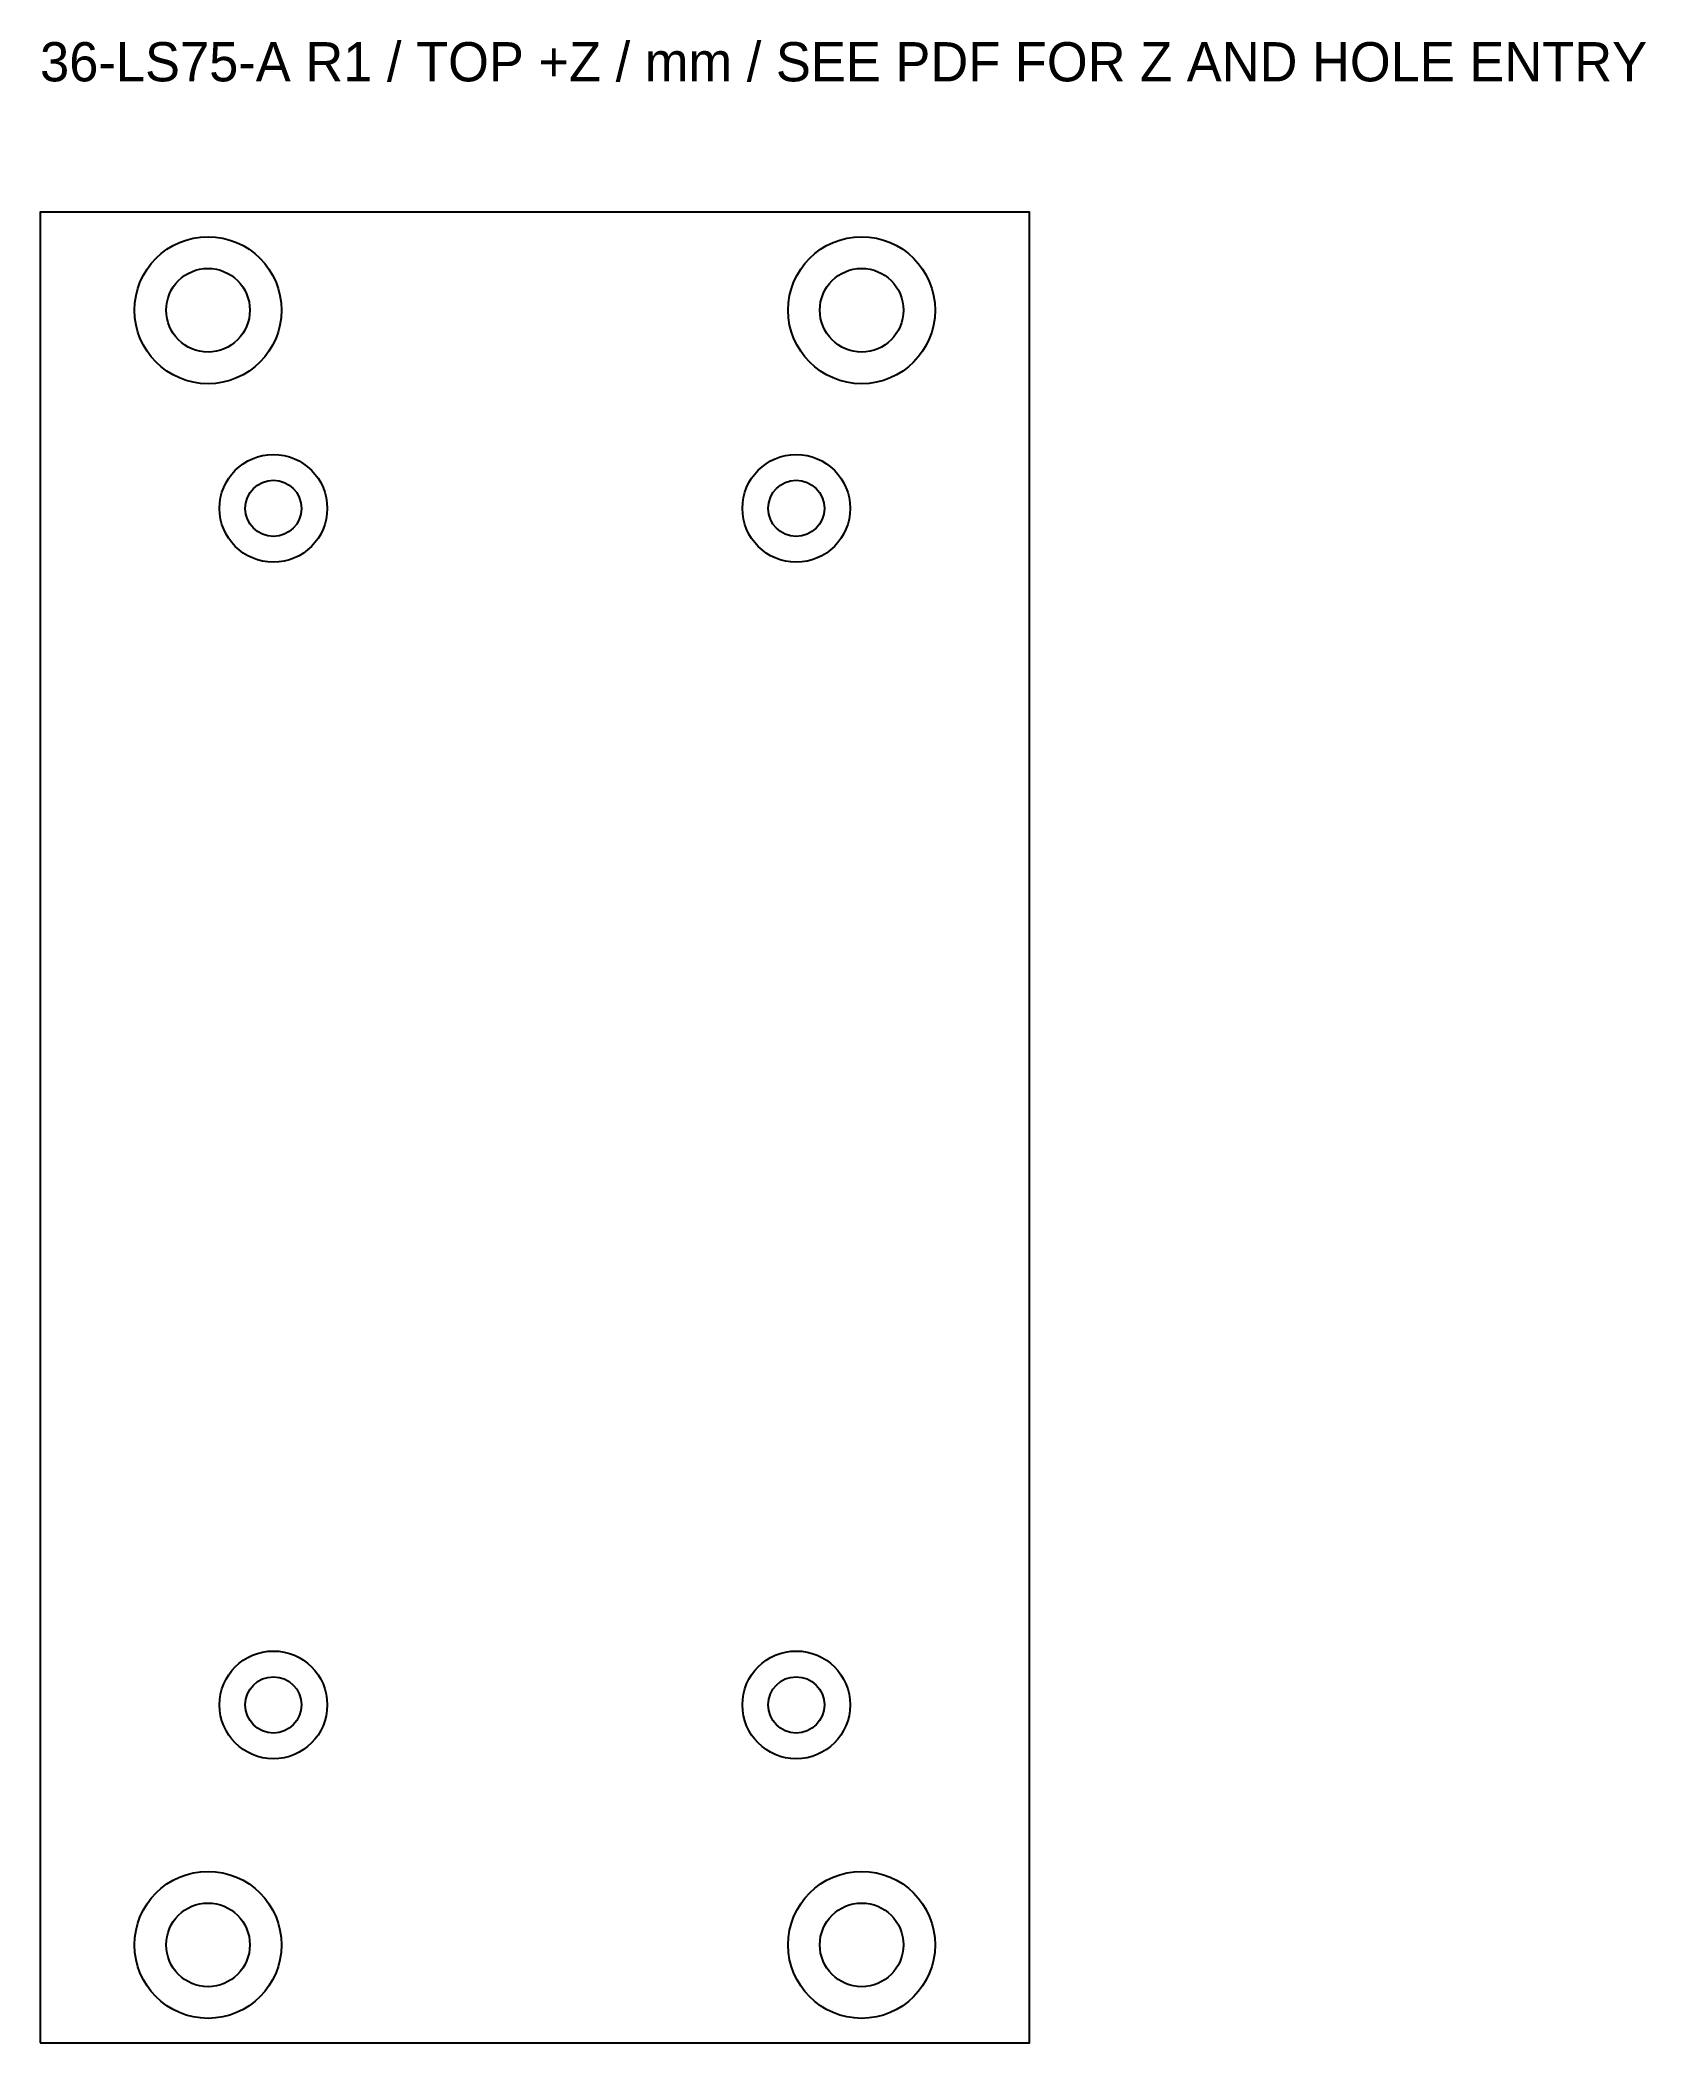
# Model space of a CAD drawing. Header units: millimetres. Extents: x -38 to 85, y -70 to 83.
import ezdxf

# ---------------------------------------------------------------- set-up
doc = ezdxf.new("R2010")
doc.units = ezdxf.units.MM
doc.layers.add('HIDDEN', color=8, linetype='CONTINUOUS')

msp = doc.modelspace()

# ---------------------------------------------------------------- linework, layer by layer
msp.add_lwpolyline([(-37.85, -70), (37.85, -70), (37.85, 70), (-37.85, 70)], close=True)
for centre, radius in [((-25, 62.5), 5.62), ((25, 62.5), 5.62), ((-25, 62.5), 3.2), ((25, 62.5), 3.2), ((-20, 47.35), 2.15), ((20, 47.35), 2.15), ((-20, -44.15), 2.15), ((20, -44.15), 2.15), ((-25, -62.5), 5.62), ((25, -62.5), 5.62), ((-25, -62.5), 3.2), ((25, -62.5), 3.2)]:
    msp.add_circle(centre, radius)
at = {"layer": 'HIDDEN'}
for centre in [(-20, 47.35), (20, 47.35), (-20, -44.15), (20, -44.15)]:
    msp.add_circle(centre, 4.12, dxfattribs=at)

# ---------------------------------------------------------------- texts
msp.add_text('36-LS75-A R1 / TOP +Z / mm / SEE PDF FOR Z AND HOLE ENTRY', height=3).set_placement((-37.85, 80))

doc.saveas('drawing.dxf')
